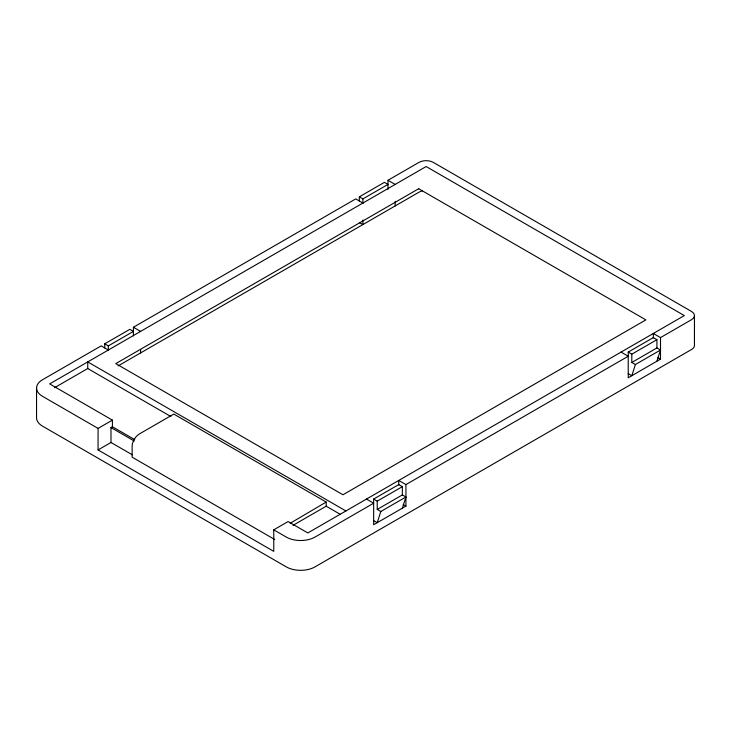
<?xml version="1.0" encoding="UTF-8"?>
<svg xmlns="http://www.w3.org/2000/svg" width="731" height="731" viewBox="0 0 731 731"><rect width="100%" height="100%" fill="white"/><g stroke="black" fill="none" stroke-linecap="round" stroke-linejoin="round"><path stroke-width="1.1" d="M402.342 494.933L402.342 486.654L377.242 501.146L377.242 509.425L402.342 494.933L405.924 497.007L380.824 511.499L377.242 522.674L373.651 520.609M402.342 508.182L405.924 497.007M656.913 347.956L656.913 339.677L631.812 354.17L631.812 362.448L656.913 347.956L660.504 350.03L635.403 364.522L631.812 375.697L628.231 373.623M656.913 361.205L660.504 350.03M290.253 523.241L326.181 502.06L326.181 506.199L292.985 525.361M104.734 343.817L129.835 329.325L133.417 331.399L108.325 345.891L104.734 343.817L104.734 347.956M133.417 335.931L133.417 327.26L355.723 198.905L362.896 203.054M359.314 196.84L384.415 182.348L387.997 184.422L362.896 198.905L359.314 196.84L359.314 200.979M387.997 189.347L387.997 180.274L418.973 162.392A10.143 5.857 0 0 1 433.319 162.392L691.48 311.443A10.143 5.857 0 0 1 691.48 319.721L660.504 337.603L653.331 333.464L653.331 337.996M54.542 387.704L87.738 368.534L170.826 416.506M118.102 365.911L418.973 192.198A10.143 5.857 0 0 1 422.262 190.937M108.325 350.03L101.152 345.891L42.489 379.755A20.285 11.714 0 0 0 42.489 396.312L98.064 428.403L112.41 420.124L112.41 426.749L134.742 439.642M132.338 454.81L110.975 442.474L110.975 427.571L112.41 426.749M98.064 428.403L98.064 449.93L110.975 442.474M98.064 449.93L273.76 551.366L273.76 529.838L288.105 521.559L307.824 532.945L684.307 315.582L426.146 166.531L49.662 383.894L112.41 420.124M621.058 352.095L628.231 356.235L405.924 484.589L405.924 506.117L373.651 524.748L373.651 499.072L398.751 484.589L402.342 486.654M660.504 337.603L660.504 359.14L628.231 377.772L628.231 352.095L653.331 337.603L656.913 339.677M387.997 180.274L395.169 184.422M657.809 357.587L660.504 359.14M628.231 352.095L631.812 354.17M631.812 362.448L635.403 364.522M359.314 222.507L362.896 224.581L362.896 220.049M133.417 327.26L140.59 331.399M405.924 484.589L398.751 480.441L398.751 484.973M403.238 504.564L405.924 506.117M373.651 499.072L377.242 501.146M366.487 499.072L373.651 503.211L314.997 537.084A20.285 11.714 0 0 1 286.305 537.084L273.76 529.838M377.242 509.425L380.824 511.499M345.9 510.96L87.738 361.909L87.738 368.534M326.181 502.06L173.795 414.075L139.301 433.995A10.143 5.857 -60 0 0 132.128 446.413L132.128 457.177L274.682 539.478M326.181 506.199L339.988 514.167M110.975 427.571L134.285 441.031M694.45 315.582L694.45 345.388A10.143 5.857 0 0 1 691.48 349.528L314.997 566.89A20.285 11.714 0 0 1 286.305 566.89L42.489 426.127A20.285 11.714 0 0 1 36.55 417.849L36.55 388.033M395.169 201.418L395.169 205.95M362.896 198.905L362.896 203.437M140.59 349.528L140.59 352.927M108.325 345.891L108.325 350.423M418.689 188.726L115.781 363.609L342.958 494.768L645.875 319.886L418.689 188.726"/></g></svg>
